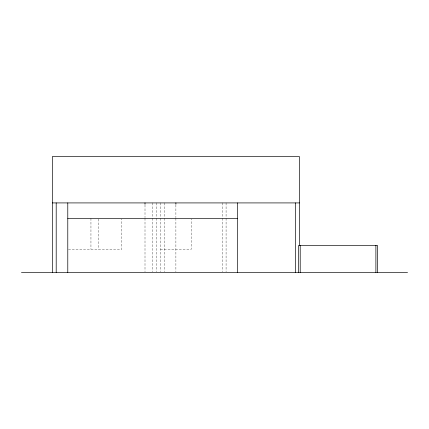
<?xml version="1.0" encoding="UTF-8"?>
<svg xmlns="http://www.w3.org/2000/svg" width="429" height="429" viewBox="0 0 429 429"><rect width="100%" height="100%" fill="white"/><g stroke="black" fill="none" stroke-linecap="round" stroke-linejoin="round"><path stroke-width="0.32" stroke-dasharray="2.15 1.61" d="M68.442 249.249L121.836 249.249L121.836 219.021M160.446 249.249L191.334 249.249L191.334 219.021M226.083 202.917L226.083 217.621M226.083 218.286L226.083 271.745M222.222 202.917L222.222 217.621M222.222 218.286L222.222 271.745M175.89 204.923L175.89 217.621M175.89 218.286L175.89 271.745M164.307 202.917L164.307 217.621M164.307 218.286L164.307 271.745M160.446 202.917L160.446 217.621M160.446 218.286L160.446 271.745M156.585 202.917L156.585 217.621M156.585 218.286L156.585 271.745M152.724 202.917L152.724 217.621M152.724 218.286L152.724 271.745M145.002 204.923L145.002 217.621M145.002 218.286L145.002 271.745M98.67 219.021L98.67 249.249M90.948 218.361L90.948 249.249"/><path stroke-width="0.64" d="M52.338 202.917L299.442 202.917M67.782 218.361L237.666 218.361M21.45 272.415L407.55 272.415M377.434 272.415L377.434 245.388L298.67 245.388L298.67 272.415M375.89 245.388L375.89 272.415M300.214 245.388L300.214 272.415M299.442 245.683L299.442 156.585L52.338 156.585L52.338 272.415M295.581 202.917L295.581 272.415M237.666 202.917L237.666 272.415M175.89 202.917L175.89 204.252M145.002 202.917L145.002 204.252M67.782 202.917L67.782 272.415M56.199 202.917L56.199 272.415"/></g></svg>
